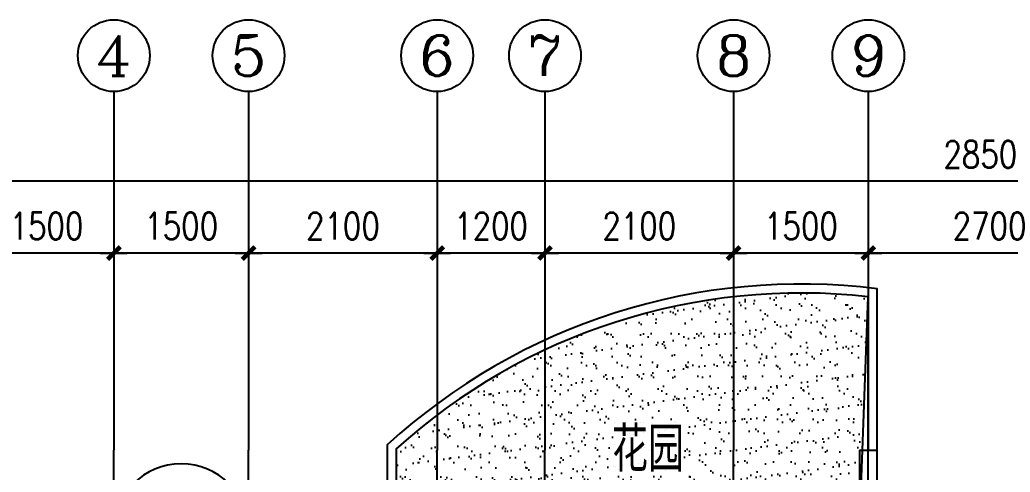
# Model space of a CAD drawing. Header units: millimetres. Extents: x 1203 to 40067, y 460 to 24960.
# Drawn here: x 9882 to 20909, y 19916 to 24960 of the extents above; entities that cross this region are included whole.
import ezdxf
from ezdxf.enums import TextEntityAlignment as Align

# ---------------------------------------------------------------- set-up
doc = ezdxf.new("R2010")
doc.units = ezdxf.units.MM
for name, color, linetype in [('AXIS', 3, 'Continuous'), ('AXIS_TEXT', 7, 'Continuous'), ('BALCONY', 6, 'Continuous'), ('DOTE', 1, 'Continuous'), ('JAJU', 2, 'Continuous'), ('PUB_TEXT', 7, 'Continuous'), ('WALL', 255, 'Continuous')]:
    doc.layers.add(name, color=color, linetype=linetype)
doc.styles.add('_HZTXT', font='txt.shx', dxfattribs={"bigfont": 'HZTXT.shx'})
doc.styles.add('COMPLEX', font='COMPLEX')
doc.styles.add('DIM_FONT', font='SIMPLEX.shx', dxfattribs={"width": 0.8})
doc.dimstyles.new('AXIS', dxfattribs={"dimtxt": 300, "dimasz": 1, "dimexe": 250, "dimexo": 300, "dimgap": 150, "dimtad": 1, "dimdec": 0, "dimdsep": 46, "dimtxsty": 'DIM_FONT', "dimblk": '_DIMX', "dimcen": 2.5, "dimse1": 1, "dimse2": 1, "dimclrt": 7, "dimadec": 0, "dimazin": 0, "dimtfac": 1, "dimtdec": 0, "dimtix": 1, "dimtmove": 2, "dimatfit": 3, "dimldrblk": '_DIMX', "dimfxl": 1, "dimtolj": 1, "dimtzin": 0, "dimarcsym": 0})

# ---------------------------------------------------------------- blocks, each defined once
blk = doc.blocks.new('_DIMX')
blk.add_line((-150, 0), (150, 0))
at = {"const_width": 50}
blk.add_lwpolyline([(-70, -70), (70, 70)], dxfattribs=at)
blk = doc.blocks.new('*D96')
at = {"layer": 'AXIS', "color": 0, "lineweight": -2, "transparency": 16777216}
blk.add_line((34928, 23160), (6430, 23160), dxfattribs=at)
at = {"layer": 'DEFPOINTS', "color": 0, "transparency": 16777216}
for p in [(6429, 23160), (6429, 20160), (34929, 20160)]:
    blk.add_point(p, dxfattribs=at)
at = {"layer": 'AXIS', "color": 0, "lineweight": -2, "transparency": 16777216, "rotation": 180}
blk.add_blockref('_DIMX', (6429, 23160), dxfattribs=at)
at = {"layer": 'AXIS', "color": 0, "lineweight": -2, "transparency": 16777216}
blk.add_blockref('_DIMX', (34929, 23160), dxfattribs=at)
at = {"layer": 'AXIS', "color": 7, "transparency": 16777216, "insert": (20679, 23460), "char_height": 300, "attachment_point": 5, "style": 'DIM_FONT'}
blk.add_mtext('\\A1;28500', dxfattribs=at)
blk = doc.blocks.new('*D97')
at = {"layer": 'AXIS', "color": 0, "lineweight": -2, "transparency": 16777216}
blk.add_line((15728, 22360), (14530, 22360), dxfattribs=at)
at = {"layer": 'DEFPOINTS', "color": 0, "transparency": 16777216}
for p in [(14529, 22360), (14529, 20160), (15729, 20160)]:
    blk.add_point(p, dxfattribs=at)
at = {"layer": 'AXIS', "color": 0, "lineweight": -2, "transparency": 16777216, "rotation": 180}
blk.add_blockref('_DIMX', (14529, 22360), dxfattribs=at)
at = {"layer": 'AXIS', "color": 0, "lineweight": -2, "transparency": 16777216}
blk.add_blockref('_DIMX', (15729, 22360), dxfattribs=at)
at = {"layer": 'AXIS', "color": 7, "transparency": 16777216, "insert": (15129, 22660), "char_height": 300, "attachment_point": 5, "style": 'DIM_FONT'}
blk.add_mtext('\\A1;1200', dxfattribs=at)
blk = doc.blocks.new('*D114')
at = {"layer": 'AXIS', "color": 0, "lineweight": -2, "transparency": 16777216}
blk.add_line((14528, 22360), (12430, 22360), dxfattribs=at)
at = {"layer": 'DEFPOINTS', "color": 0, "transparency": 16777216}
for p in [(12429, 22360), (12429, 20160), (14529, 20160)]:
    blk.add_point(p, dxfattribs=at)
at = {"layer": 'AXIS', "color": 0, "lineweight": -2, "transparency": 16777216, "rotation": 180}
blk.add_blockref('_DIMX', (12429, 22360), dxfattribs=at)
at = {"layer": 'AXIS', "color": 0, "lineweight": -2, "transparency": 16777216}
blk.add_blockref('_DIMX', (14529, 22360), dxfattribs=at)
at = {"layer": 'AXIS', "color": 7, "transparency": 16777216, "insert": (13479, 22660), "char_height": 300, "attachment_point": 5, "style": 'DIM_FONT'}
blk.add_mtext('\\A1;2100', dxfattribs=at)
blk = doc.blocks.new('*D117')
at = {"layer": 'AXIS', "color": 0, "lineweight": -2, "transparency": 16777216}
blk.add_line((10928, 22360), (9430, 22360), dxfattribs=at)
at = {"layer": 'DEFPOINTS', "color": 0, "transparency": 16777216}
for p in [(9429, 22360), (9429, 20160), (10929, 20160)]:
    blk.add_point(p, dxfattribs=at)
at = {"layer": 'AXIS', "color": 0, "lineweight": -2, "transparency": 16777216, "rotation": 180}
blk.add_blockref('_DIMX', (9429, 22360), dxfattribs=at)
at = {"layer": 'AXIS', "color": 0, "lineweight": -2, "transparency": 16777216}
blk.add_blockref('_DIMX', (10929, 22360), dxfattribs=at)
at = {"layer": 'AXIS', "color": 7, "transparency": 16777216, "insert": (10179, 22660), "char_height": 300, "attachment_point": 5, "style": 'DIM_FONT'}
blk.add_mtext('\\A1;1500', dxfattribs=at)
blk = doc.blocks.new('*D118')
at = {"layer": 'AXIS', "color": 0, "lineweight": -2, "transparency": 16777216}
blk.add_line((12428, 22360), (10930, 22360), dxfattribs=at)
at = {"layer": 'DEFPOINTS', "color": 0, "transparency": 16777216}
for p in [(10929, 22360), (10929, 20160), (12429, 20160)]:
    blk.add_point(p, dxfattribs=at)
at = {"layer": 'AXIS', "color": 0, "lineweight": -2, "transparency": 16777216, "rotation": 180}
blk.add_blockref('_DIMX', (10929, 22360), dxfattribs=at)
at = {"layer": 'AXIS', "color": 0, "lineweight": -2, "transparency": 16777216}
blk.add_blockref('_DIMX', (12429, 22360), dxfattribs=at)
at = {"layer": 'AXIS', "color": 7, "transparency": 16777216, "insert": (11679, 22660), "char_height": 300, "attachment_point": 5, "style": 'DIM_FONT'}
blk.add_mtext('\\A1;1500', dxfattribs=at)
blk = doc.blocks.new('_AXISO')
blk.add_circle((0, 0), 0.5)
at = {"layer": 'AXIS_TEXT', "style": 'COMPLEX', "width": 1.041667}
blk.add_attdef('A', text='', height=0.56, dxfattribs=at).set_placement((-0.25, -0.28), (0.25, -0.28), align=Align.FIT)
blk = doc.blocks.new('*D142')
at = {"layer": 'AXIS', "color": 0, "lineweight": -2, "transparency": 16777216}
blk.add_line((22028, 22360), (19330, 22360), dxfattribs=at)
at = {"layer": 'DEFPOINTS', "color": 0, "transparency": 16777216}
for p in [(19329, 22360), (19329, 20160), (22029, 20160)]:
    blk.add_point(p, dxfattribs=at)
at = {"layer": 'AXIS', "color": 0, "lineweight": -2, "transparency": 16777216, "rotation": 180}
blk.add_blockref('_DIMX', (19329, 22360), dxfattribs=at)
at = {"layer": 'AXIS', "color": 0, "lineweight": -2, "transparency": 16777216}
blk.add_blockref('_DIMX', (22029, 22360), dxfattribs=at)
at = {"layer": 'AXIS', "color": 7, "transparency": 16777216, "insert": (20679, 22660), "char_height": 300, "attachment_point": 5, "style": 'DIM_FONT'}
blk.add_mtext('\\A1;2700', dxfattribs=at)
blk = doc.blocks.new('*D143')
at = {"layer": 'AXIS', "color": 0, "lineweight": -2, "transparency": 16777216}
blk.add_line((17828, 22360), (15730, 22360), dxfattribs=at)
at = {"layer": 'DEFPOINTS', "color": 0, "transparency": 16777216}
for p in [(15729, 22360), (15729, 20160), (17829, 20160)]:
    blk.add_point(p, dxfattribs=at)
at = {"layer": 'AXIS', "color": 0, "lineweight": -2, "transparency": 16777216, "rotation": 180}
blk.add_blockref('_DIMX', (15729, 22360), dxfattribs=at)
at = {"layer": 'AXIS', "color": 0, "lineweight": -2, "transparency": 16777216}
blk.add_blockref('_DIMX', (17829, 22360), dxfattribs=at)
at = {"layer": 'AXIS', "color": 7, "transparency": 16777216, "insert": (16779, 22660), "char_height": 300, "attachment_point": 5, "style": 'DIM_FONT'}
blk.add_mtext('\\A1;2100', dxfattribs=at)
blk = doc.blocks.new('*D144')
at = {"layer": 'AXIS', "color": 0, "lineweight": -2, "transparency": 16777216}
blk.add_line((19328, 22360), (17830, 22360), dxfattribs=at)
at = {"layer": 'DEFPOINTS', "color": 0, "transparency": 16777216}
for p in [(17829, 22360), (17829, 20160), (19329, 20160)]:
    blk.add_point(p, dxfattribs=at)
at = {"layer": 'AXIS', "color": 0, "lineweight": -2, "transparency": 16777216, "rotation": 180}
blk.add_blockref('_DIMX', (17829, 22360), dxfattribs=at)
at = {"layer": 'AXIS', "color": 0, "lineweight": -2, "transparency": 16777216}
blk.add_blockref('_DIMX', (19329, 22360), dxfattribs=at)
at = {"layer": 'AXIS', "color": 7, "transparency": 16777216, "insert": (18579, 22660), "char_height": 300, "attachment_point": 5, "style": 'DIM_FONT'}
blk.add_mtext('\\A1;1500', dxfattribs=at)

msp = doc.modelspace()

# ---------------------------------------------------------------- hatches: boundary and pattern name
at = {"layer": 'JAJU'}
h = msp.add_hatch(dxfattribs=at)
h.set_pattern_fill('AR-SAND', color=3, scale=5, style=0)
h.set_pattern_definition([(37.5, (19136.03, 6189.65), (-8.0002, 244.7066), [0, -193.04, 0, -215.9, 0, -206.375]), (7.5, (19136.03, 6189.65), (224.7616, 358.4126), [0, -104.14, 0, -173.99, 0, -66.675]), (327.5, (18979.82, 6189.65), (395.4962, 0.7186), [0, -63.5, 0, -228.6, 0, -298.45]), (317.5, (18979.82, 6189.65), (381.778, 111.465), [0, -31.75, 0, -149.86, 0, -171.45])])
edge = h.paths.add_edge_path()
edge.add_line((14629.2, 19260.4), (19229.2, 19260.4))
edge.add_line((19229.2, 19260.4), (19329.2, 21871.6))
edge.add_arc((18576.6, 15206.3), 6707.7, 83.5584, 132.17408)
edge.add_line((14073.2, 20177.4), (14073.2, 19260.4))
edge.add_line((14073.2, 19260.4), (14629.2, 19260.4))

# ---------------------------------------------------------------- linework, layer by layer
at = {"layer": 'AXIS'}
for p, q in [((10929.2, 24160.4), (10929.2, 20160.4)), ((12429.2, 24160.4), (12429.2, 20160.4)), ((14529.2, 24160.4), (14529.2, 20160.4)), ((15729.2, 24160.4), (15729.2, 20160.4)), ((17829.2, 24160.4), (17829.2, 20160.4)), ((19329.2, 24160.4), (19329.2, 20160.4))]:
    msp.add_line(p, q, dxfattribs=at)
at = {"layer": 'BALCONY'}
for points in [[(19429.2, 20160.4), (19429.2, 21960.4, 0.2205163), (13973.2, 20221.5), (13973.2, 19260.4)], [(19329.2, 20160.4), (19329.2, 21871.6, 0.215366), (14073.2, 20177.4), (14073.2, 19260.4)], [(12429.2, 19260.4, 1), (10929.2, 19260.4), (10929.2, 18660.4)]]:
    msp.add_lwpolyline(points, format="xyb", dxfattribs=at)
at = {"layer": 'DOTE'}
for p, q in [((10929.2, 5260.4), (10929.2, 20160.4)), ((12429.2, 5260.4), (12429.2, 20160.4)), ((14529.2, 5260.4), (14529.2, 20160.4)), ((15729.2, 5260.4), (15729.2, 20160.4)), ((17829.2, 5260.4), (17829.2, 20160.4)), ((19329.2, 5260.4), (19329.2, 20160.4))]:
    msp.add_line(p, q, dxfattribs=at)
at = {"layer": 'JAJU'}
msp.add_lwpolyline([(14629.2, 19260.4), (19229.2, 19260.4), (19229.2, 19260.4), (19329.2, 21871.6, 0.215366), (14073.2, 20177.4), (14073.2, 19260.4)], format="xyb", close=True, dxfattribs=at)
at = {"layer": 'WALL'}
for p, q in [((19229.2, 20160.4), (19229.2, 17460.4)), ((19229.2, 20160.4), (19429.2, 20160.4)), ((19429.2, 18310.4), (19429.2, 20160.4))]:
    msp.add_line(p, q, dxfattribs=at)

# ---------------------------------------------------------------- block references
at = {"layer": 'AXIS'}
ref = msp.add_blockref('_AXISO', (10929.2, 24560.4), dxfattribs=dict(at, xscale=800, yscale=800, zscale=800))
ref.add_attrib('A', '4', dxfattribs={"layer": 'AXIS_TEXT', "height": 448, "style": 'COMPLEX', "width": 1.171875}).set_placement((10729.2, 24336.4), (11129.2, 24336.4), align=Align.FIT)
ref = msp.add_blockref('_AXISO', (12429.2, 24560.4), dxfattribs=dict(at, xscale=800, yscale=800, zscale=800))
ref.add_attrib('A', '5', dxfattribs={"layer": 'AXIS_TEXT', "height": 448, "style": 'COMPLEX', "width": 1.339286}).set_placement((12229.2, 24336.4), (12629.2, 24336.4), align=Align.FIT)
ref = msp.add_blockref('_AXISO', (14529.2, 24560.4), dxfattribs=dict(at, xscale=800, yscale=800, zscale=800))
ref.add_attrib('A', '6', dxfattribs={"layer": 'AXIS_TEXT', "height": 448, "style": 'COMPLEX', "width": 1.339286}).set_placement((14329.2, 24336.4), (14729.2, 24336.4), align=Align.FIT)
ref = msp.add_blockref('_AXISO', (15729.2, 24560.4), dxfattribs=dict(at, xscale=800, yscale=800, zscale=800))
ref.add_attrib('A', '7', dxfattribs={"layer": 'AXIS_TEXT', "height": 448, "style": 'COMPLEX', "width": 1.339286}).set_placement((15529.2, 24336.4), (15929.2, 24336.4), align=Align.FIT)
ref = msp.add_blockref('_AXISO', (17829.2, 24560.4), dxfattribs=dict(at, xscale=800, yscale=800, zscale=800))
ref.add_attrib('A', '8', dxfattribs={"layer": 'AXIS_TEXT', "height": 448, "style": 'COMPLEX', "width": 1.339286}).set_placement((17629.2, 24336.4), (18029.2, 24336.4), align=Align.FIT)
ref = msp.add_blockref('_AXISO', (19329.2, 24560.4), dxfattribs=dict(at, xscale=800, yscale=800, zscale=800))
ref.add_attrib('A', '9', dxfattribs={"layer": 'AXIS_TEXT', "height": 448, "style": 'COMPLEX', "width": 1.339286}).set_placement((19129.2, 24336.4), (19529.2, 24336.4), align=Align.FIT)

# ---------------------------------------------------------------- texts
at = {"layer": 'PUB_TEXT', "style": '_HZTXT', "width": 0.8}
msp.add_text('花园', height=500, dxfattribs=at).set_placement((16475.5, 19921.8))

# ---------------------------------------------------------------- dimensions: what is measured, and where the dimension line sits
at = {"layer": 'AXIS'}
dim = msp.add_aligned_dim(p1=(34929.2, 20160.4), p2=(6429.2, 20160.4), distance=-3000, dimstyle='AXIS', dxfattribs=at)
dim.commit()
dim.dimension.update_dxf_attribs({"geometry": '*D96', "text_midpoint": (20679.2, 23460.4)})
for base, p1, p2, picture, middle in [((9429.2, 22360.4), (10929.2, 20160.4), (9429.2, 20160.4), '*D117', (10179.2, 22660.4)), ((10929.2, 22360.4), (12429.2, 20160.4), (10929.2, 20160.4), '*D118', (11679.2, 22660.4)), ((12429.2, 22360.4), (14529.2, 20160.4), (12429.2, 20160.4), '*D114', (13479.2, 22660.4)), ((14529.2, 22360.4), (15729.2, 20160.4), (14529.2, 20160.4), '*D97', (15129.2, 22660.4)), ((15729.2, 22360.4), (17829.2, 20160.4), (15729.2, 20160.4), '*D143', (16779.2, 22660.4)), ((17829.2, 22360.4), (19329.2, 20160.4), (17829.2, 20160.4), '*D144', (18579.2, 22660.4)), ((19329.2, 22360.4), (22029.2, 20160.4), (19329.2, 20160.4), '*D142', (20679.2, 22660.4))]:
    dim = msp.add_linear_dim(base=base, p1=p1, p2=p2, dimstyle='AXIS', dxfattribs=at)
    dim.commit()
    dim.dimension.update_dxf_attribs({"geometry": picture, "text_midpoint": middle})

doc.saveas('drawing.dxf')
